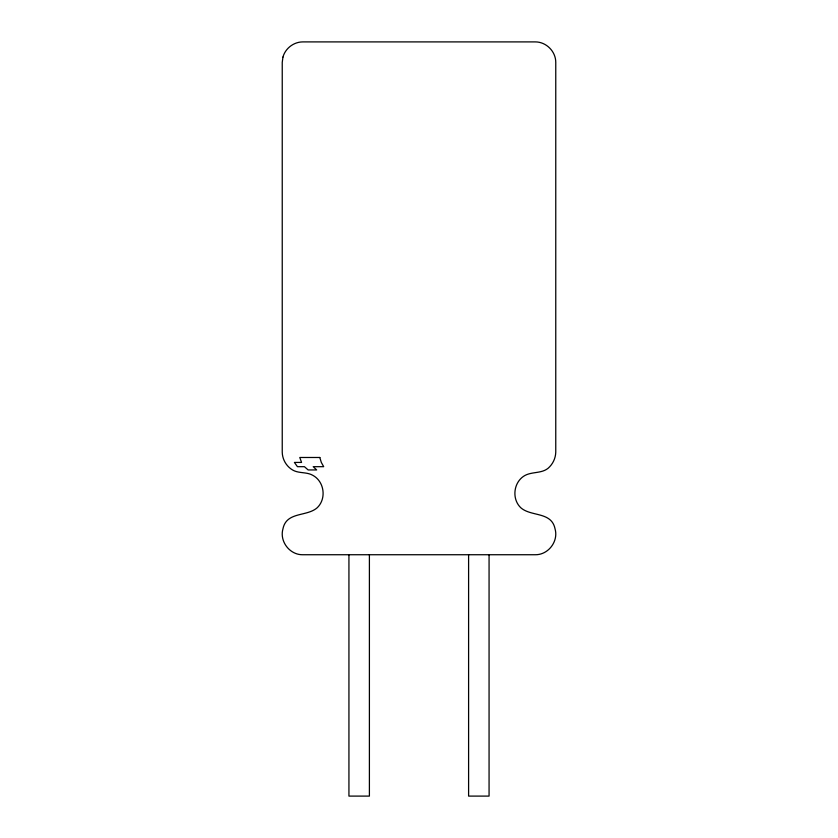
<?xml version="1.0" encoding="UTF-8"?>
<svg xmlns="http://www.w3.org/2000/svg" width="838" height="838" viewBox="0 0 838 838"><rect width="100%" height="100%" fill="white"/><g stroke="black" fill="none" stroke-linecap="round" stroke-linejoin="round"><path stroke-width="1.26" d="M489.067 554.735L489.067 796.1L468.599 796.1L468.599 554.735M369.401 554.735L369.401 796.1L348.933 796.1L348.933 554.735M282.94 57.099L282.238 62.41L282.238 452.174C282.364 459.392 286.303 466.221 292.504 469.94C298.81 473.721 306.698 471.647 313.014 475.439C324.39 481.724 326.621 498.683 317.256 507.702C306.855 516.952 286.428 511.337 282.94 528.914C279.347 541.411 289.759 554.976 302.759 554.735L535.241 554.735C548.241 554.976 558.653 541.411 555.06 528.914C551.572 511.337 531.145 516.952 520.744 507.702C511.379 498.683 513.61 481.724 524.986 475.439C532.874 471.228 543.296 474.004 549.749 466.682C553.468 462.744 555.604 457.579 555.762 452.174L555.762 62.41C555.824 51.432 546.219 41.827 535.241 41.9L302.759 41.9C293.688 41.952 285.339 48.363 282.94 57.099M319.823 457.485L299.774 457.485L301.565 462.429L294.4 462.429L297.438 466.682L304.424 466.682L308.143 469.94L316.659 469.94L313.223 466.682L323.688 466.682L321.31 462.429L319.823 457.485"/></g></svg>
